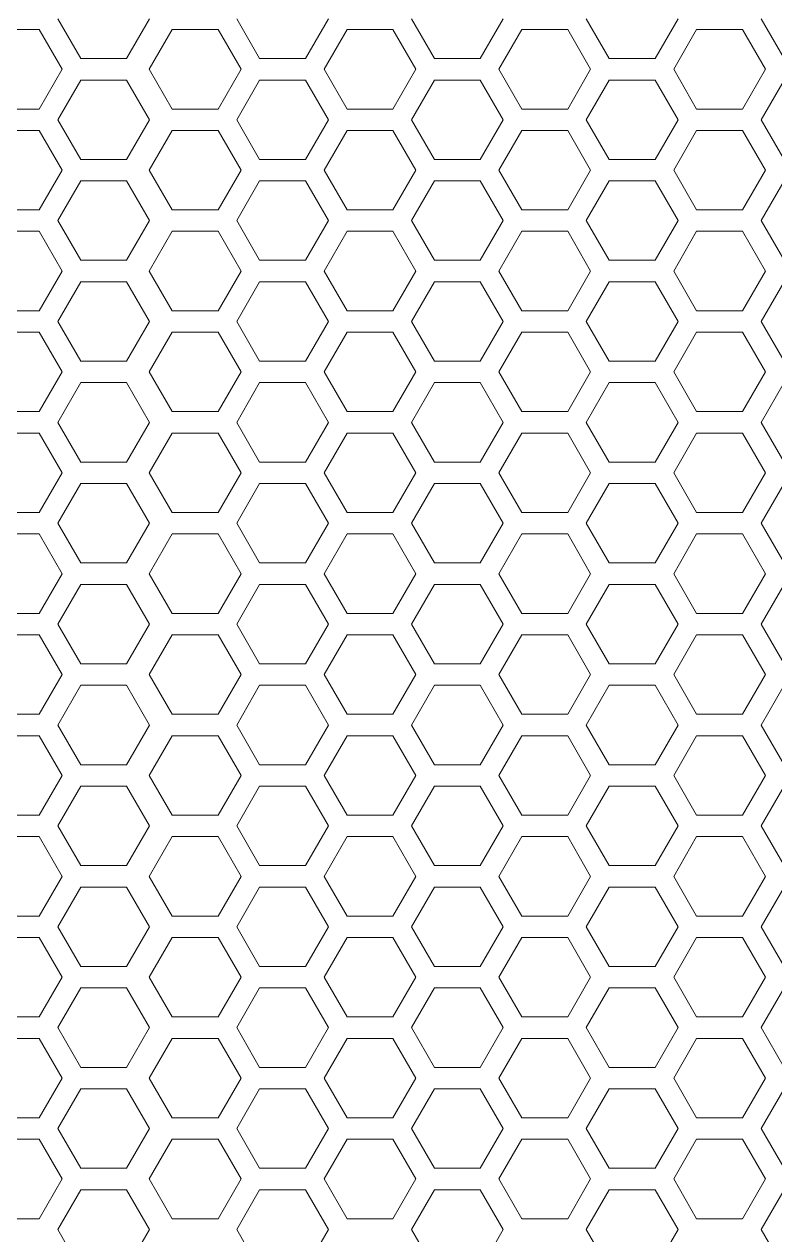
# Model space of a CAD drawing. Header units: millimetres. Extents: x 0 to 140, y -17 to 195.
# Drawn here: x 64.78 to 69.23, y 158.83 to 166.01 of the extents above; entities that cross this region are included whole.
import ezdxf

# ---------------------------------------------------------------- set-up
doc = ezdxf.new("R2010")
doc.units = ezdxf.units.MM
doc.layers.add('4203-42785_1_0', color=7, linetype='Continuous')

# ---------------------------------------------------------------- blocks, each defined once
blk = doc.blocks.new('a')
at = {"layer": '4203-42785_1_0', "color": 0, "linetype": 'ByBlock', "lineweight": 9}
for p, q in [((1507.2261, 474.2424), (1507.3328, 474.0575)), ((1507.5463, 474.0575), (1507.653, 474.2424)), ((1508.0394, 474.2424), (1508.1461, 474.0575)), ((1508.3595, 474.0575), (1508.4662, 474.2424)), ((1508.8527, 474.2424), (1508.9594, 474.0575)), ((1509.1728, 474.0575), (1509.2795, 474.2424)), ((1509.6659, 474.2424), (1509.7726, 474.0575)), ((1516.1721, 474.2424), (1516.2788, 474.0575)), ((1516.4922, 474.0575), (1516.5989, 474.2424)), ((1506.9262, 474.1925), (1506.8194, 474.0076)), ((1507.1396, 474.1925), (1506.9262, 474.1925)), ((1507.2464, 474.0076), (1507.1396, 474.1925)), ((1507.7395, 474.1925), (1507.6327, 474.0076)), ((1507.9529, 474.1925), (1507.7395, 474.1925)), ((1508.0596, 474.0076), (1507.9529, 474.1925)), ((1508.5527, 474.1925), (1508.446, 474.0076)), ((1508.7661, 474.1925), (1508.5527, 474.1925)), ((1508.8728, 474.0076), (1508.7661, 474.1925)), ((1509.366, 474.1925), (1509.2593, 474.0076)), ((1509.5794, 474.1925), (1509.366, 474.1925)), ((1509.6862, 474.0076), (1509.5794, 474.1925)), ((1516.0855, 474.1925), (1515.8721, 474.1925)), ((1516.1923, 474.0076), (1516.0855, 474.1925)), ((1507.3328, 474.0575), (1507.5463, 474.0575)), ((1508.1461, 474.0575), (1508.3595, 474.0575)), ((1508.9594, 474.0575), (1509.1728, 474.0575)), ((1516.2788, 474.0575), (1516.4922, 474.0575)), ((1506.8194, 474.0076), (1506.9262, 473.8227)), ((1507.1396, 473.8227), (1507.2464, 474.0076)), ((1507.6327, 474.0076), (1507.7395, 473.8227)), ((1507.9529, 473.8227), (1508.0596, 474.0076)), ((1508.446, 474.0076), (1508.5527, 473.8227)), ((1508.7661, 473.8227), (1508.8728, 474.0076)), ((1509.2593, 474.0076), (1509.366, 473.8227)), ((1509.5794, 473.8227), (1509.6862, 474.0076)), ((1516.0855, 473.8227), (1516.1923, 474.0076)), ((1507.3328, 473.9577), (1507.2261, 473.7728)), ((1507.5463, 473.9577), (1507.3328, 473.9577)), ((1507.653, 473.7728), (1507.5463, 473.9577)), ((1508.1461, 473.9577), (1508.0394, 473.7728)), ((1508.3595, 473.9577), (1508.1461, 473.9577)), ((1508.4662, 473.7728), (1508.3595, 473.9577)), ((1508.9594, 473.9577), (1508.8527, 473.7728)), ((1509.1728, 473.9577), (1508.9594, 473.9577)), ((1509.2795, 473.7728), (1509.1728, 473.9577)), ((1509.7726, 473.9577), (1509.6659, 473.7728)), ((1516.2788, 473.9577), (1516.1721, 473.7728)), ((1516.4922, 473.9577), (1516.2788, 473.9577)), ((1516.5989, 473.7728), (1516.4922, 473.9577)), ((1506.9262, 473.8227), (1507.1396, 473.8227)), ((1507.7395, 473.8227), (1507.9529, 473.8227)), ((1508.5527, 473.8227), (1508.7661, 473.8227)), ((1509.366, 473.8227), (1509.5794, 473.8227)), ((1515.8721, 473.8227), (1516.0855, 473.8227)), ((1507.2261, 473.7728), (1507.3328, 473.588)), ((1507.5463, 473.588), (1507.653, 473.7728)), ((1508.0394, 473.7728), (1508.1461, 473.588)), ((1508.3595, 473.588), (1508.4662, 473.7728)), ((1508.8527, 473.7728), (1508.9594, 473.588)), ((1509.1728, 473.588), (1509.2795, 473.7728)), ((1509.6659, 473.7728), (1509.7726, 473.588)), ((1516.1721, 473.7728), (1516.2788, 473.588)), ((1516.4922, 473.588), (1516.5989, 473.7728)), ((1506.9262, 473.7229), (1506.8194, 473.538)), ((1507.1396, 473.7229), (1506.9262, 473.7229)), ((1507.2464, 473.538), (1507.1396, 473.7229)), ((1507.7395, 473.7229), (1507.6327, 473.538)), ((1507.9529, 473.7229), (1507.7395, 473.7229)), ((1508.0596, 473.538), (1507.9529, 473.7229)), ((1508.5527, 473.7229), (1508.446, 473.538)), ((1508.7661, 473.7229), (1508.5527, 473.7229)), ((1508.8728, 473.538), (1508.7661, 473.7229)), ((1509.366, 473.7229), (1509.2593, 473.538)), ((1509.5794, 473.7229), (1509.366, 473.7229)), ((1509.6862, 473.538), (1509.5794, 473.7229)), ((1516.0855, 473.7229), (1515.8721, 473.7229)), ((1516.1923, 473.538), (1516.0855, 473.7229)), ((1507.3328, 473.588), (1507.5463, 473.588)), ((1508.1461, 473.588), (1508.3595, 473.588)), ((1508.9594, 473.588), (1509.1728, 473.588)), ((1516.2788, 473.588), (1516.4922, 473.588)), ((1506.8194, 473.538), (1506.9262, 473.3532)), ((1507.1396, 473.3532), (1507.2464, 473.538)), ((1507.6327, 473.538), (1507.7395, 473.3532)), ((1507.9529, 473.3532), (1508.0596, 473.538)), ((1508.446, 473.538), (1508.5527, 473.3532)), ((1508.7661, 473.3532), (1508.8728, 473.538)), ((1509.2593, 473.538), (1509.366, 473.3532)), ((1509.5794, 473.3532), (1509.6862, 473.538)), ((1516.0855, 473.3532), (1516.1923, 473.538)), ((1507.3328, 473.4881), (1507.2261, 473.3033)), ((1507.5463, 473.4881), (1507.3328, 473.4881)), ((1507.653, 473.3033), (1507.5463, 473.4881)), ((1508.1461, 473.4881), (1508.0394, 473.3033)), ((1508.3595, 473.4881), (1508.1461, 473.4881)), ((1508.4662, 473.3033), (1508.3595, 473.4881)), ((1508.9594, 473.4881), (1508.8527, 473.3033)), ((1509.1728, 473.4881), (1508.9594, 473.4881)), ((1509.2795, 473.3033), (1509.1728, 473.4881)), ((1509.7726, 473.4881), (1509.6659, 473.3033)), ((1516.2788, 473.4881), (1516.1721, 473.3033)), ((1516.4922, 473.4881), (1516.2788, 473.4881)), ((1516.5989, 473.3033), (1516.4922, 473.4881)), ((1506.9262, 473.3532), (1507.1396, 473.3532)), ((1507.2261, 473.3033), (1507.3328, 473.1184)), ((1507.5463, 473.1184), (1507.653, 473.3033)), ((1507.7395, 473.3532), (1507.9529, 473.3532)), ((1508.0394, 473.3033), (1508.1461, 473.1184)), ((1508.3595, 473.1184), (1508.4662, 473.3033)), ((1508.5527, 473.3532), (1508.7661, 473.3532)), ((1508.8527, 473.3033), (1508.9594, 473.1184)), ((1509.1728, 473.1184), (1509.2795, 473.3033)), ((1509.366, 473.3532), (1509.5794, 473.3532)), ((1509.6659, 473.3033), (1509.7726, 473.1184)), ((1515.8721, 473.3532), (1516.0855, 473.3532)), ((1516.1721, 473.3033), (1516.2788, 473.1184)), ((1516.4922, 473.1184), (1516.5989, 473.3033)), ((1506.9262, 473.2534), (1506.8194, 473.0685)), ((1507.1396, 473.2534), (1506.9262, 473.2534)), ((1507.2464, 473.0685), (1507.1396, 473.2534)), ((1507.7395, 473.2534), (1507.6327, 473.0685)), ((1507.9529, 473.2534), (1507.7395, 473.2534)), ((1508.0596, 473.0685), (1507.9529, 473.2534)), ((1508.5527, 473.2534), (1508.446, 473.0685)), ((1508.7661, 473.2534), (1508.5527, 473.2534)), ((1508.8728, 473.0685), (1508.7661, 473.2534)), ((1509.366, 473.2534), (1509.2593, 473.0685)), ((1509.5794, 473.2534), (1509.366, 473.2534)), ((1509.6862, 473.0685), (1509.5794, 473.2534)), ((1516.0855, 473.2534), (1515.8721, 473.2534)), ((1516.1923, 473.0685), (1516.0855, 473.2534)), ((1507.3328, 473.1184), (1507.5463, 473.1184)), ((1508.1461, 473.1184), (1508.3595, 473.1184)), ((1508.9594, 473.1184), (1509.1728, 473.1184)), ((1516.2788, 473.1184), (1516.4922, 473.1184)), ((1506.8194, 473.0685), (1506.9262, 472.8836)), ((1507.1396, 472.8836), (1507.2464, 473.0685)), ((1507.6327, 473.0685), (1507.7395, 472.8836)), ((1507.9529, 472.8836), (1508.0596, 473.0685)), ((1508.446, 473.0685), (1508.5527, 472.8836)), ((1508.7661, 472.8836), (1508.8728, 473.0685)), ((1509.2593, 473.0685), (1509.366, 472.8836)), ((1509.5794, 472.8836), (1509.6862, 473.0685)), ((1516.0855, 472.8836), (1516.1923, 473.0685)), ((1507.3328, 473.0186), (1507.2261, 472.8337)), ((1507.5463, 473.0186), (1507.3328, 473.0186)), ((1507.653, 472.8337), (1507.5463, 473.0186)), ((1508.1461, 473.0186), (1508.0394, 472.8337)), ((1508.3595, 473.0186), (1508.1461, 473.0186)), ((1508.4662, 472.8337), (1508.3595, 473.0186)), ((1508.9594, 473.0186), (1508.8527, 472.8337)), ((1509.1728, 473.0186), (1508.9594, 473.0186)), ((1509.2795, 472.8337), (1509.1728, 473.0186)), ((1509.7726, 473.0186), (1509.6659, 472.8337)), ((1516.2788, 473.0186), (1516.1721, 472.8337)), ((1516.4922, 473.0186), (1516.2788, 473.0186)), ((1516.5989, 472.8337), (1516.4922, 473.0186)), ((1506.9262, 472.8836), (1507.1396, 472.8836)), ((1507.7395, 472.8836), (1507.9529, 472.8836)), ((1508.5527, 472.8836), (1508.7661, 472.8836)), ((1509.366, 472.8836), (1509.5794, 472.8836)), ((1515.8721, 472.8836), (1516.0855, 472.8836)), ((1507.2261, 472.8337), (1507.3328, 472.6489)), ((1507.5463, 472.6489), (1507.653, 472.8337)), ((1508.0394, 472.8337), (1508.1461, 472.6489)), ((1508.3595, 472.6489), (1508.4662, 472.8337)), ((1508.8527, 472.8337), (1508.9594, 472.6489)), ((1509.1728, 472.6489), (1509.2795, 472.8337)), ((1509.6659, 472.8337), (1509.7726, 472.6489)), ((1516.1721, 472.8337), (1516.2788, 472.6489)), ((1516.4922, 472.6489), (1516.5989, 472.8337)), ((1506.9262, 472.7838), (1506.8194, 472.599)), ((1507.1396, 472.7838), (1506.9262, 472.7838)), ((1507.2464, 472.599), (1507.1396, 472.7838)), ((1507.7395, 472.7838), (1507.6327, 472.599)), ((1507.9529, 472.7838), (1507.7395, 472.7838)), ((1508.0596, 472.599), (1507.9529, 472.7838)), ((1508.5527, 472.7838), (1508.446, 472.599)), ((1508.7661, 472.7838), (1508.5527, 472.7838)), ((1508.8728, 472.599), (1508.7661, 472.7838)), ((1509.366, 472.7838), (1509.2593, 472.599)), ((1509.5794, 472.7838), (1509.366, 472.7838)), ((1509.6862, 472.599), (1509.5794, 472.7838)), ((1516.0855, 472.7838), (1515.8721, 472.7838)), ((1516.1923, 472.599), (1516.0855, 472.7838)), ((1507.3328, 472.6489), (1507.5463, 472.6489)), ((1508.1461, 472.6489), (1508.3595, 472.6489)), ((1508.9594, 472.6489), (1509.1728, 472.6489)), ((1516.2788, 472.6489), (1516.4922, 472.6489)), ((1506.8194, 472.599), (1506.9262, 472.4141)), ((1507.1396, 472.4141), (1507.2464, 472.599)), ((1507.6327, 472.599), (1507.7395, 472.4141)), ((1507.9529, 472.4141), (1508.0596, 472.599)), ((1508.446, 472.599), (1508.5527, 472.4141)), ((1508.7661, 472.4141), (1508.8728, 472.599)), ((1509.2593, 472.599), (1509.366, 472.4141)), ((1509.5794, 472.4141), (1509.6862, 472.599)), ((1516.0855, 472.4141), (1516.1923, 472.599)), ((1507.3328, 472.5491), (1507.2261, 472.3642)), ((1507.5463, 472.5491), (1507.3328, 472.5491)), ((1507.653, 472.3642), (1507.5463, 472.5491)), ((1508.1461, 472.5491), (1508.0394, 472.3642)), ((1508.3595, 472.5491), (1508.1461, 472.5491)), ((1508.4662, 472.3642), (1508.3595, 472.5491)), ((1508.9594, 472.5491), (1508.8527, 472.3642)), ((1509.1728, 472.5491), (1508.9594, 472.5491)), ((1509.2795, 472.3642), (1509.1728, 472.5491)), ((1509.7726, 472.5491), (1509.6659, 472.3642)), ((1516.2788, 472.5491), (1516.1721, 472.3642)), ((1516.4922, 472.5491), (1516.2788, 472.5491)), ((1516.5989, 472.3642), (1516.4922, 472.5491)), ((1506.9262, 472.4141), (1507.1396, 472.4141)), ((1507.7395, 472.4141), (1507.9529, 472.4141)), ((1508.5527, 472.4141), (1508.7661, 472.4141)), ((1509.366, 472.4141), (1509.5794, 472.4141)), ((1515.8721, 472.4141), (1516.0855, 472.4141)), ((1507.2261, 472.3642), (1507.3328, 472.1793)), ((1507.5463, 472.1793), (1507.653, 472.3642)), ((1508.0394, 472.3642), (1508.1461, 472.1793)), ((1508.3595, 472.1793), (1508.4662, 472.3642)), ((1508.8527, 472.3642), (1508.9594, 472.1793)), ((1509.1728, 472.1793), (1509.2795, 472.3642)), ((1509.6659, 472.3642), (1509.7726, 472.1793)), ((1516.1721, 472.3642), (1516.2788, 472.1793)), ((1516.4922, 472.1793), (1516.5989, 472.3642)), ((1506.9262, 472.3143), (1506.8194, 472.1294)), ((1507.1396, 472.3143), (1506.9262, 472.3143)), ((1507.2464, 472.1294), (1507.1396, 472.3143)), ((1507.7395, 472.3143), (1507.6327, 472.1294)), ((1507.9529, 472.3143), (1507.7395, 472.3143)), ((1508.0596, 472.1294), (1507.9529, 472.3143)), ((1508.5527, 472.3143), (1508.446, 472.1294)), ((1508.7661, 472.3143), (1508.5527, 472.3143)), ((1508.8728, 472.1294), (1508.7661, 472.3143)), ((1509.366, 472.3143), (1509.2593, 472.1294)), ((1509.5794, 472.3143), (1509.366, 472.3143)), ((1509.6862, 472.1294), (1509.5794, 472.3143)), ((1516.0855, 472.3143), (1515.8721, 472.3143)), ((1516.1923, 472.1294), (1516.0855, 472.3143)), ((1507.3328, 472.1793), (1507.5463, 472.1793)), ((1508.1461, 472.1793), (1508.3595, 472.1793)), ((1508.9594, 472.1793), (1509.1728, 472.1793)), ((1516.2788, 472.1793), (1516.4922, 472.1793)), ((1506.8194, 472.1294), (1506.9262, 471.9446)), ((1507.1396, 471.9446), (1507.2464, 472.1294)), ((1507.6327, 472.1294), (1507.7395, 471.9446)), ((1507.9529, 471.9446), (1508.0596, 472.1294)), ((1508.446, 472.1294), (1508.5527, 471.9446)), ((1508.7661, 471.9446), (1508.8728, 472.1294)), ((1509.2593, 472.1294), (1509.366, 471.9446)), ((1509.5794, 471.9446), (1509.6862, 472.1294)), ((1516.0855, 471.9446), (1516.1923, 472.1294)), ((1507.3328, 472.0795), (1507.2261, 471.8946)), ((1507.5463, 472.0795), (1507.3328, 472.0795)), ((1507.653, 471.8946), (1507.5463, 472.0795)), ((1508.1461, 472.0795), (1508.0394, 471.8946)), ((1508.3595, 472.0795), (1508.1461, 472.0795)), ((1508.4662, 471.8946), (1508.3595, 472.0795)), ((1508.9594, 472.0795), (1508.8527, 471.8946)), ((1509.1728, 472.0795), (1508.9594, 472.0795)), ((1509.2795, 471.8946), (1509.1728, 472.0795)), ((1509.7726, 472.0795), (1509.6659, 471.8946)), ((1516.2788, 472.0795), (1516.1721, 471.8946)), ((1516.4922, 472.0795), (1516.2788, 472.0795)), ((1516.5989, 471.8946), (1516.4922, 472.0795)), ((1506.9262, 471.9446), (1507.1396, 471.9446)), ((1507.2261, 471.8946), (1507.3328, 471.7098)), ((1507.5463, 471.7098), (1507.653, 471.8946)), ((1507.7395, 471.9446), (1507.9529, 471.9446)), ((1508.0394, 471.8946), (1508.1461, 471.7098)), ((1508.3595, 471.7098), (1508.4662, 471.8946)), ((1508.5527, 471.9446), (1508.7661, 471.9446)), ((1508.8527, 471.8946), (1508.9594, 471.7098)), ((1509.1728, 471.7098), (1509.2795, 471.8946)), ((1509.366, 471.9446), (1509.5794, 471.9446)), ((1509.6659, 471.8946), (1509.7726, 471.7098)), ((1515.8721, 471.9446), (1516.0855, 471.9446)), ((1516.1721, 471.8946), (1516.2788, 471.7098)), ((1516.4922, 471.7098), (1516.5989, 471.8946)), ((1506.9262, 471.8447), (1506.8194, 471.6599)), ((1507.1396, 471.8447), (1506.9262, 471.8447)), ((1507.2464, 471.6599), (1507.1396, 471.8447)), ((1507.7395, 471.8447), (1507.6327, 471.6599)), ((1507.9529, 471.8447), (1507.7395, 471.8447)), ((1508.0596, 471.6599), (1507.9529, 471.8447)), ((1508.5527, 471.8447), (1508.446, 471.6599)), ((1508.7661, 471.8447), (1508.5527, 471.8447)), ((1508.8728, 471.6599), (1508.7661, 471.8447)), ((1509.366, 471.8447), (1509.2593, 471.6599)), ((1509.5794, 471.8447), (1509.366, 471.8447)), ((1509.6862, 471.6599), (1509.5794, 471.8447)), ((1516.0855, 471.8447), (1515.8721, 471.8447)), ((1516.1923, 471.6599), (1516.0855, 471.8447)), ((1507.3328, 471.7098), (1507.5463, 471.7098)), ((1508.1461, 471.7098), (1508.3595, 471.7098)), ((1508.9594, 471.7098), (1509.1728, 471.7098)), ((1516.2788, 471.7098), (1516.4922, 471.7098)), ((1506.8194, 471.6599), (1506.9262, 471.475)), ((1507.1396, 471.475), (1507.2464, 471.6599)), ((1507.6327, 471.6599), (1507.7395, 471.475)), ((1507.9529, 471.475), (1508.0596, 471.6599)), ((1508.446, 471.6599), (1508.5527, 471.475)), ((1508.7661, 471.475), (1508.8728, 471.6599)), ((1509.2593, 471.6599), (1509.366, 471.475)), ((1509.5794, 471.475), (1509.6862, 471.6599)), ((1516.0855, 471.475), (1516.1923, 471.6599)), ((1507.3328, 471.61), (1507.2261, 471.4251)), ((1507.5463, 471.61), (1507.3328, 471.61)), ((1507.653, 471.4251), (1507.5463, 471.61)), ((1508.1461, 471.61), (1508.0394, 471.4251)), ((1508.3595, 471.61), (1508.1461, 471.61)), ((1508.4662, 471.4251), (1508.3595, 471.61)), ((1508.9594, 471.61), (1508.8527, 471.4251)), ((1509.1728, 471.61), (1508.9594, 471.61)), ((1509.2795, 471.4251), (1509.1728, 471.61)), ((1509.7726, 471.61), (1509.6659, 471.4251)), ((1516.2788, 471.61), (1516.1721, 471.4251)), ((1516.4922, 471.61), (1516.2788, 471.61)), ((1516.5989, 471.4251), (1516.4922, 471.61)), ((1506.9262, 471.475), (1507.1396, 471.475)), ((1507.7395, 471.475), (1507.9529, 471.475)), ((1508.5527, 471.475), (1508.7661, 471.475)), ((1509.366, 471.475), (1509.5794, 471.475)), ((1515.8721, 471.475), (1516.0855, 471.475)), ((1507.2261, 471.4251), (1507.3328, 471.2402)), ((1507.5463, 471.2402), (1507.653, 471.4251)), ((1508.0394, 471.4251), (1508.1461, 471.2402)), ((1508.3595, 471.2402), (1508.4662, 471.4251)), ((1508.8527, 471.4251), (1508.9594, 471.2402)), ((1509.1728, 471.2402), (1509.2795, 471.4251)), ((1509.6659, 471.4251), (1509.7726, 471.2402)), ((1516.1721, 471.4251), (1516.2788, 471.2402)), ((1516.4922, 471.2402), (1516.5989, 471.4251)), ((1506.9262, 471.3752), (1506.8194, 471.1903)), ((1507.1396, 471.3752), (1506.9262, 471.3752)), ((1507.2464, 471.1903), (1507.1396, 471.3752)), ((1507.7395, 471.3752), (1507.6327, 471.1903)), ((1507.9529, 471.3752), (1507.7395, 471.3752)), ((1508.0596, 471.1903), (1507.9529, 471.3752)), ((1508.5527, 471.3752), (1508.446, 471.1903)), ((1508.7661, 471.3752), (1508.5527, 471.3752)), ((1508.8728, 471.1903), (1508.7661, 471.3752)), ((1509.366, 471.3752), (1509.2593, 471.1903)), ((1509.5794, 471.3752), (1509.366, 471.3752)), ((1509.6862, 471.1903), (1509.5794, 471.3752)), ((1516.0855, 471.3752), (1515.8721, 471.3752)), ((1516.1923, 471.1903), (1516.0855, 471.3752)), ((1507.3328, 471.2402), (1507.5463, 471.2402)), ((1508.1461, 471.2402), (1508.3595, 471.2402)), ((1508.9594, 471.2402), (1509.1728, 471.2402)), ((1516.2788, 471.2402), (1516.4922, 471.2402)), ((1506.8194, 471.1903), (1506.9262, 471.0055)), ((1507.1396, 471.0055), (1507.2464, 471.1903)), ((1507.6327, 471.1903), (1507.7395, 471.0055)), ((1507.9529, 471.0055), (1508.0596, 471.1903)), ((1508.446, 471.1903), (1508.5527, 471.0055)), ((1508.7661, 471.0055), (1508.8728, 471.1903)), ((1509.2593, 471.1903), (1509.366, 471.0055)), ((1509.5794, 471.0055), (1509.6862, 471.1903)), ((1516.0855, 471.0055), (1516.1923, 471.1903)), ((1507.3328, 471.1404), (1507.2261, 470.9556)), ((1507.5463, 471.1404), (1507.3328, 471.1404)), ((1507.653, 470.9556), (1507.5463, 471.1404)), ((1508.1461, 471.1404), (1508.0394, 470.9556)), ((1508.3595, 471.1404), (1508.1461, 471.1404)), ((1508.4662, 470.9556), (1508.3595, 471.1404)), ((1508.9594, 471.1404), (1508.8527, 470.9556)), ((1509.1728, 471.1404), (1508.9594, 471.1404)), ((1509.2795, 470.9556), (1509.1728, 471.1404)), ((1509.7726, 471.1404), (1509.6659, 470.9556)), ((1516.2788, 471.1404), (1516.1721, 470.9556)), ((1516.4922, 471.1404), (1516.2788, 471.1404)), ((1516.5989, 470.9556), (1516.4922, 471.1404)), ((1506.9262, 471.0055), (1507.1396, 471.0055)), ((1507.7395, 471.0055), (1507.9529, 471.0055)), ((1508.5527, 471.0055), (1508.7661, 471.0055)), ((1509.366, 471.0055), (1509.5794, 471.0055)), ((1515.8721, 471.0055), (1516.0855, 471.0055)), ((1507.2261, 470.9556), (1507.3328, 470.7707)), ((1507.5463, 470.7707), (1507.653, 470.9556)), ((1508.0394, 470.9556), (1508.1461, 470.7707)), ((1508.3595, 470.7707), (1508.4662, 470.9556)), ((1508.8527, 470.9556), (1508.9594, 470.7707)), ((1509.1728, 470.7707), (1509.2795, 470.9556)), ((1509.6659, 470.9556), (1509.7726, 470.7707)), ((1516.1721, 470.9556), (1516.2788, 470.7707)), ((1516.4922, 470.7707), (1516.5989, 470.9556)), ((1506.9262, 470.9056), (1506.8194, 470.7208)), ((1507.1396, 470.9056), (1506.9262, 470.9056)), ((1507.2464, 470.7208), (1507.1396, 470.9056)), ((1507.7395, 470.9056), (1507.6327, 470.7208)), ((1507.9529, 470.9056), (1507.7395, 470.9056)), ((1508.0596, 470.7208), (1507.9529, 470.9056)), ((1508.5527, 470.9056), (1508.446, 470.7208)), ((1508.7661, 470.9056), (1508.5527, 470.9056)), ((1508.8728, 470.7208), (1508.7661, 470.9056)), ((1509.366, 470.9056), (1509.2593, 470.7208)), ((1509.5794, 470.9056), (1509.366, 470.9056)), ((1509.6862, 470.7208), (1509.5794, 470.9056)), ((1516.0855, 470.9056), (1515.8721, 470.9056)), ((1516.1923, 470.7208), (1516.0855, 470.9056)), ((1507.3328, 470.7707), (1507.5463, 470.7707)), ((1508.1461, 470.7707), (1508.3595, 470.7707)), ((1508.9594, 470.7707), (1509.1728, 470.7707)), ((1516.2788, 470.7707), (1516.4922, 470.7707)), ((1506.8194, 470.7208), (1506.9262, 470.5359)), ((1507.1396, 470.5359), (1507.2464, 470.7208)), ((1507.6327, 470.7208), (1507.7395, 470.5359)), ((1507.9529, 470.5359), (1508.0596, 470.7208)), ((1508.446, 470.7208), (1508.5527, 470.5359)), ((1508.7661, 470.5359), (1508.8728, 470.7208)), ((1509.2593, 470.7208), (1509.366, 470.5359)), ((1509.5794, 470.5359), (1509.6862, 470.7208)), ((1516.0855, 470.5359), (1516.1923, 470.7208)), ((1507.3328, 470.6709), (1507.2261, 470.486)), ((1507.5463, 470.6709), (1507.3328, 470.6709)), ((1507.653, 470.486), (1507.5463, 470.6709)), ((1508.1461, 470.6709), (1508.0394, 470.486)), ((1508.3595, 470.6709), (1508.1461, 470.6709)), ((1508.4662, 470.486), (1508.3595, 470.6709)), ((1508.9594, 470.6709), (1508.8527, 470.486)), ((1509.1728, 470.6709), (1508.9594, 470.6709)), ((1509.2795, 470.486), (1509.1728, 470.6709)), ((1509.7726, 470.6709), (1509.6659, 470.486)), ((1516.2788, 470.6709), (1516.1721, 470.486)), ((1516.4922, 470.6709), (1516.2788, 470.6709)), ((1516.5989, 470.486), (1516.4922, 470.6709)), ((1506.9262, 470.5359), (1507.1396, 470.5359)), ((1507.2261, 470.486), (1507.3328, 470.3011)), ((1507.5463, 470.3011), (1507.653, 470.486)), ((1507.7395, 470.5359), (1507.9529, 470.5359)), ((1508.0394, 470.486), (1508.1461, 470.3011)), ((1508.3595, 470.3011), (1508.4662, 470.486)), ((1508.5527, 470.5359), (1508.7661, 470.5359)), ((1508.8527, 470.486), (1508.9594, 470.3011)), ((1509.1728, 470.3011), (1509.2795, 470.486)), ((1509.366, 470.5359), (1509.5794, 470.5359)), ((1509.6659, 470.486), (1509.7726, 470.3011)), ((1515.8721, 470.5359), (1516.0855, 470.5359)), ((1516.1721, 470.486), (1516.2788, 470.3011)), ((1516.4922, 470.3011), (1516.5989, 470.486)), ((1506.9262, 470.4361), (1506.8194, 470.2512)), ((1507.1396, 470.4361), (1506.9262, 470.4361)), ((1507.2464, 470.2512), (1507.1396, 470.4361)), ((1507.7395, 470.4361), (1507.6327, 470.2512)), ((1507.9529, 470.4361), (1507.7395, 470.4361)), ((1508.0596, 470.2512), (1507.9529, 470.4361)), ((1508.5527, 470.4361), (1508.446, 470.2512)), ((1508.7661, 470.4361), (1508.5527, 470.4361)), ((1508.8728, 470.2512), (1508.7661, 470.4361)), ((1509.366, 470.4361), (1509.2593, 470.2512)), ((1509.5794, 470.4361), (1509.366, 470.4361)), ((1509.6862, 470.2512), (1509.5794, 470.4361)), ((1516.0855, 470.4361), (1515.8721, 470.4361)), ((1516.1923, 470.2512), (1516.0855, 470.4361)), ((1507.3328, 470.3011), (1507.5463, 470.3011)), ((1508.1461, 470.3011), (1508.3595, 470.3011)), ((1508.9594, 470.3011), (1509.1728, 470.3011)), ((1516.2788, 470.3011), (1516.4922, 470.3011)), ((1506.8194, 470.2512), (1506.9262, 470.0664)), ((1507.1396, 470.0664), (1507.2464, 470.2512)), ((1507.6327, 470.2512), (1507.7395, 470.0664)), ((1507.9529, 470.0664), (1508.0596, 470.2512)), ((1508.446, 470.2512), (1508.5527, 470.0664)), ((1508.7661, 470.0664), (1508.8728, 470.2512)), ((1509.2593, 470.2512), (1509.366, 470.0664)), ((1509.5794, 470.0664), (1509.6862, 470.2512)), ((1516.0855, 470.0664), (1516.1923, 470.2512)), ((1507.3328, 470.2013), (1507.2261, 470.0165)), ((1507.5463, 470.2013), (1507.3328, 470.2013)), ((1507.653, 470.0165), (1507.5463, 470.2013)), ((1508.1461, 470.2013), (1508.0394, 470.0165)), ((1508.3595, 470.2013), (1508.1461, 470.2013)), ((1508.4662, 470.0165), (1508.3595, 470.2013)), ((1508.9594, 470.2013), (1508.8527, 470.0165)), ((1509.1728, 470.2013), (1508.9594, 470.2013)), ((1509.2795, 470.0165), (1509.1728, 470.2013)), ((1509.7726, 470.2013), (1509.6659, 470.0165)), ((1516.2788, 470.2013), (1516.1721, 470.0165)), ((1516.4922, 470.2013), (1516.2788, 470.2013)), ((1516.5989, 470.0165), (1516.4922, 470.2013)), ((1506.9262, 470.0664), (1507.1396, 470.0664)), ((1507.7395, 470.0664), (1507.9529, 470.0664)), ((1508.5527, 470.0664), (1508.7661, 470.0664)), ((1509.366, 470.0664), (1509.5794, 470.0664)), ((1515.8721, 470.0664), (1516.0855, 470.0664)), ((1507.2261, 470.0165), (1507.3328, 469.8316)), ((1507.5463, 469.8316), (1507.653, 470.0165)), ((1508.0394, 470.0165), (1508.1461, 469.8316)), ((1508.3595, 469.8316), (1508.4662, 470.0165)), ((1508.8527, 470.0165), (1508.9594, 469.8316)), ((1509.1728, 469.8316), (1509.2795, 470.0165)), ((1509.6659, 470.0165), (1509.7726, 469.8316)), ((1516.1721, 470.0165), (1516.2788, 469.8316)), ((1516.4922, 469.8316), (1516.5989, 470.0165)), ((1506.9262, 469.9666), (1506.8194, 469.7817)), ((1507.1396, 469.9666), (1506.9262, 469.9666)), ((1507.2464, 469.7817), (1507.1396, 469.9666)), ((1507.7395, 469.9666), (1507.6327, 469.7817)), ((1507.9529, 469.9666), (1507.7395, 469.9666)), ((1508.0596, 469.7817), (1507.9529, 469.9666)), ((1508.5527, 469.9666), (1508.446, 469.7817)), ((1508.7661, 469.9666), (1508.5527, 469.9666)), ((1508.8728, 469.7817), (1508.7661, 469.9666)), ((1509.366, 469.9666), (1509.2593, 469.7817)), ((1509.5794, 469.9666), (1509.366, 469.9666)), ((1509.6862, 469.7817), (1509.5794, 469.9666)), ((1516.0855, 469.9666), (1515.8721, 469.9666)), ((1516.1923, 469.7817), (1516.0855, 469.9666)), ((1507.3328, 469.8316), (1507.5463, 469.8316)), ((1508.1461, 469.8316), (1508.3595, 469.8316)), ((1508.9594, 469.8316), (1509.1728, 469.8316)), ((1516.2788, 469.8316), (1516.4922, 469.8316)), ((1506.8194, 469.7817), (1506.9262, 469.5968)), ((1507.1396, 469.5968), (1507.2464, 469.7817)), ((1507.6327, 469.7817), (1507.7395, 469.5968)), ((1507.9529, 469.5968), (1508.0596, 469.7817)), ((1508.446, 469.7817), (1508.5527, 469.5968)), ((1508.7661, 469.5968), (1508.8728, 469.7817)), ((1509.2593, 469.7817), (1509.366, 469.5968)), ((1509.5794, 469.5968), (1509.6862, 469.7817)), ((1516.0855, 469.5968), (1516.1923, 469.7817)), ((1507.3328, 469.7318), (1507.2261, 469.5469)), ((1507.5463, 469.7318), (1507.3328, 469.7318)), ((1507.653, 469.5469), (1507.5463, 469.7318)), ((1508.1461, 469.7318), (1508.0394, 469.5469)), ((1508.3595, 469.7318), (1508.1461, 469.7318)), ((1508.4662, 469.5469), (1508.3595, 469.7318)), ((1508.9594, 469.7318), (1508.8527, 469.5469)), ((1509.1728, 469.7318), (1508.9594, 469.7318)), ((1509.2795, 469.5469), (1509.1728, 469.7318)), ((1509.7726, 469.7318), (1509.6659, 469.5469)), ((1516.2788, 469.7318), (1516.1721, 469.5469)), ((1516.4922, 469.7318), (1516.2788, 469.7318)), ((1516.5989, 469.5469), (1516.4922, 469.7318)), ((1506.9262, 469.5968), (1507.1396, 469.5968)), ((1507.7395, 469.5968), (1507.9529, 469.5968)), ((1508.5527, 469.5968), (1508.7661, 469.5968)), ((1509.366, 469.5968), (1509.5794, 469.5968)), ((1515.8721, 469.5968), (1516.0855, 469.5968)), ((1507.2261, 469.5469), (1507.3328, 469.3621)), ((1507.5463, 469.3621), (1507.653, 469.5469)), ((1508.0394, 469.5469), (1508.1461, 469.3621)), ((1508.3595, 469.3621), (1508.4662, 469.5469)), ((1508.8527, 469.5469), (1508.9594, 469.3621)), ((1509.1728, 469.3621), (1509.2795, 469.5469)), ((1509.6659, 469.5469), (1509.7726, 469.3621)), ((1516.1721, 469.5469), (1516.2788, 469.3621)), ((1516.4922, 469.3621), (1516.5989, 469.5469)), ((1506.9262, 469.497), (1506.8194, 469.3122)), ((1507.1396, 469.497), (1506.9262, 469.497)), ((1507.2464, 469.3122), (1507.1396, 469.497)), ((1507.7395, 469.497), (1507.6327, 469.3122)), ((1507.9529, 469.497), (1507.7395, 469.497)), ((1508.0596, 469.3122), (1507.9529, 469.497)), ((1508.5527, 469.497), (1508.446, 469.3122)), ((1508.7661, 469.497), (1508.5527, 469.497)), ((1508.8728, 469.3122), (1508.7661, 469.497)), ((1509.366, 469.497), (1509.2593, 469.3122)), ((1509.5794, 469.497), (1509.366, 469.497)), ((1509.6862, 469.3122), (1509.5794, 469.497)), ((1516.0855, 469.497), (1515.8721, 469.497)), ((1516.1923, 469.3122), (1516.0855, 469.497)), ((1507.3328, 469.3621), (1507.5463, 469.3621)), ((1508.1461, 469.3621), (1508.3595, 469.3621)), ((1508.9594, 469.3621), (1509.1728, 469.3621)), ((1516.2788, 469.3621), (1516.4922, 469.3621)), ((1506.8194, 469.3122), (1506.9262, 469.1273)), ((1507.1396, 469.1273), (1507.2464, 469.3122)), ((1507.6327, 469.3122), (1507.7395, 469.1273)), ((1507.9529, 469.1273), (1508.0596, 469.3122)), ((1508.446, 469.3122), (1508.5527, 469.1273)), ((1508.7661, 469.1273), (1508.8728, 469.3122)), ((1509.2593, 469.3122), (1509.366, 469.1273)), ((1509.5794, 469.1273), (1509.6862, 469.3122)), ((1516.0855, 469.1273), (1516.1923, 469.3122)), ((1507.3328, 469.2622), (1507.2261, 469.0774)), ((1507.5463, 469.2622), (1507.3328, 469.2622)), ((1507.653, 469.0774), (1507.5463, 469.2622)), ((1508.1461, 469.2622), (1508.0394, 469.0774)), ((1508.3595, 469.2622), (1508.1461, 469.2622)), ((1508.4662, 469.0774), (1508.3595, 469.2622)), ((1508.9594, 469.2622), (1508.8527, 469.0774)), ((1509.1728, 469.2622), (1508.9594, 469.2622)), ((1509.2795, 469.0774), (1509.1728, 469.2622)), ((1509.7726, 469.2622), (1509.6659, 469.0774)), ((1516.2788, 469.2622), (1516.1721, 469.0774)), ((1516.4922, 469.2622), (1516.2788, 469.2622)), ((1516.5989, 469.0774), (1516.4922, 469.2622)), ((1506.9262, 469.1273), (1507.1396, 469.1273)), ((1507.2261, 469.0774), (1507.3328, 468.8925)), ((1507.5463, 468.8925), (1507.653, 469.0774)), ((1507.7395, 469.1273), (1507.9529, 469.1273)), ((1508.0394, 469.0774), (1508.1461, 468.8925)), ((1508.3595, 468.8925), (1508.4662, 469.0774)), ((1508.5527, 469.1273), (1508.7661, 469.1273)), ((1508.8527, 469.0774), (1508.9594, 468.8925)), ((1509.1728, 468.8925), (1509.2795, 469.0774)), ((1509.366, 469.1273), (1509.5794, 469.1273)), ((1509.6659, 469.0774), (1509.7726, 468.8925)), ((1515.8721, 469.1273), (1516.0855, 469.1273)), ((1516.1721, 469.0774), (1516.2788, 468.8925)), ((1516.4922, 468.8925), (1516.5989, 469.0774)), ((1506.9262, 469.0275), (1506.8194, 468.8426)), ((1507.1396, 469.0275), (1506.9262, 469.0275)), ((1507.2464, 468.8426), (1507.1396, 469.0275)), ((1507.7395, 469.0275), (1507.6327, 468.8426)), ((1507.9529, 469.0275), (1507.7395, 469.0275)), ((1508.0596, 468.8426), (1507.9529, 469.0275)), ((1508.5527, 469.0275), (1508.446, 468.8426)), ((1508.7661, 469.0275), (1508.5527, 469.0275)), ((1508.8728, 468.8426), (1508.7661, 469.0275)), ((1509.366, 469.0275), (1509.2593, 468.8426)), ((1509.5794, 469.0275), (1509.366, 469.0275)), ((1509.6862, 468.8426), (1509.5794, 469.0275)), ((1516.0855, 469.0275), (1515.8721, 469.0275)), ((1516.1923, 468.8426), (1516.0855, 469.0275)), ((1507.3328, 468.8925), (1507.5463, 468.8925)), ((1508.1461, 468.8925), (1508.3595, 468.8925)), ((1508.9594, 468.8925), (1509.1728, 468.8925)), ((1516.2788, 468.8925), (1516.4922, 468.8925)), ((1506.8194, 468.8426), (1506.9262, 468.6577)), ((1507.1396, 468.6577), (1507.2464, 468.8426)), ((1507.6327, 468.8426), (1507.7395, 468.6577)), ((1507.9529, 468.6577), (1508.0596, 468.8426)), ((1508.446, 468.8426), (1508.5527, 468.6577)), ((1508.7661, 468.6577), (1508.8728, 468.8426)), ((1509.2593, 468.8426), (1509.366, 468.6577)), ((1509.5794, 468.6577), (1509.6862, 468.8426)), ((1516.0855, 468.6577), (1516.1923, 468.8426)), ((1507.3328, 468.7927), (1507.2261, 468.6078)), ((1507.5463, 468.7927), (1507.3328, 468.7927)), ((1507.653, 468.6078), (1507.5463, 468.7927)), ((1508.1461, 468.7927), (1508.0394, 468.6078)), ((1508.3595, 468.7927), (1508.1461, 468.7927)), ((1508.4662, 468.6078), (1508.3595, 468.7927)), ((1508.9594, 468.7927), (1508.8527, 468.6078)), ((1509.1728, 468.7927), (1508.9594, 468.7927)), ((1509.2795, 468.6078), (1509.1728, 468.7927)), ((1509.7726, 468.7927), (1509.6659, 468.6078)), ((1516.2788, 468.7927), (1516.1721, 468.6078)), ((1516.4922, 468.7927), (1516.2788, 468.7927)), ((1516.5989, 468.6078), (1516.4922, 468.7927)), ((1506.9262, 468.6577), (1507.1396, 468.6577)), ((1507.7395, 468.6577), (1507.9529, 468.6577)), ((1508.5527, 468.6577), (1508.7661, 468.6577)), ((1509.366, 468.6577), (1509.5794, 468.6577)), ((1515.8721, 468.6577), (1516.0855, 468.6577)), ((1507.2261, 468.6078), (1507.3328, 468.423)), ((1507.5463, 468.423), (1507.653, 468.6078)), ((1508.0394, 468.6078), (1508.1461, 468.423)), ((1508.3595, 468.423), (1508.4662, 468.6078)), ((1508.8527, 468.6078), (1508.9594, 468.423)), ((1509.1728, 468.423), (1509.2795, 468.6078)), ((1509.6659, 468.6078), (1509.7726, 468.423)), ((1516.1721, 468.6078), (1516.2788, 468.423)), ((1516.4922, 468.423), (1516.5989, 468.6078))]:
    blk.add_line(p, q, dxfattribs=at)

msp = doc.modelspace()

# ---------------------------------------------------------------- block references
at = {"lineweight": 15, "xscale": 1.275468447124703, "yscale": 1.275468447124703, "zscale": 1.275468447124703}
for p in [(-1868.8528, -438.8363), (-1856.3807, -438.8363)]:
    msp.add_blockref('a', p, dxfattribs=at)

doc.saveas('drawing.dxf')
